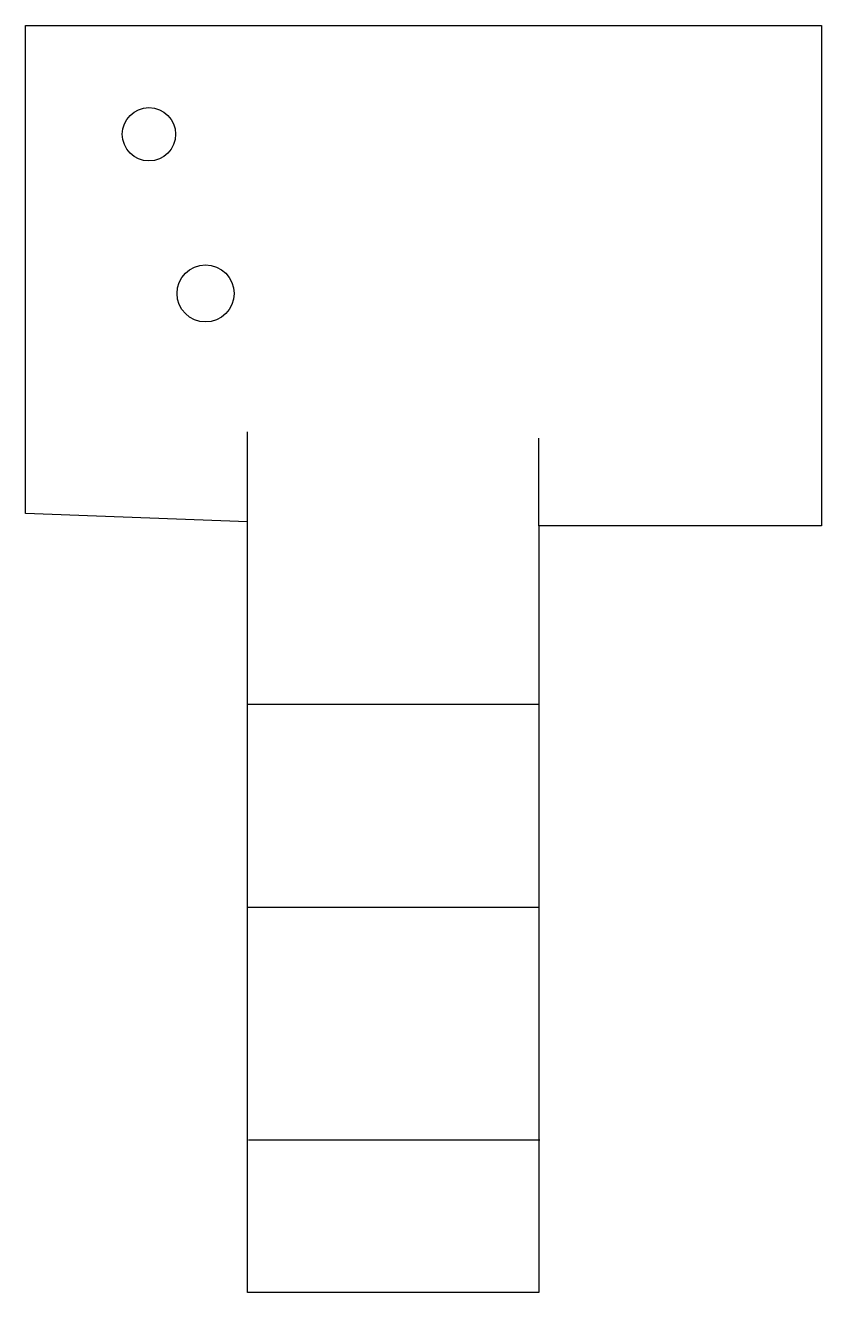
# Model space of a CAD drawing. Header units: inches. Extents: x 3.59 to 8.69, y 0.55 to 8.66.
import ezdxf

# ---------------------------------------------------------------- set-up
doc = ezdxf.new("R2010")
doc.units = ezdxf.units.IN
doc.header["$MEASUREMENT"] = 0
for name, color, linetype in [('body', 4, 'Continuous'), ('cuts', 6, 'Continuous'), ('hinges_down', 1, 'Continuous'), ('hinges_up', 3, 'Continuous'), ('holes', 5, 'Continuous')]:
    doc.layers.add(name, color=color, linetype=linetype)

msp = doc.modelspace()

# ---------------------------------------------------------------- linework, layer by layer
at = {"layer": 'body'}
msp.add_lwpolyline([(3.5936, 5.5323), (3.5936, 8.656), (8.688, 8.656), (8.688, 5.4519), (6.8781, 5.4519), (6.8781, 0.5451), (5.0146, 0.5451), (5.0146, 5.4787), (3.5936, 5.5323)], close=True, dxfattribs=at)
at = {"layer": 'cuts'}
for p, q in [((5.0146, 5.4787), (5.0146, 6.0551)), ((6.8781, 5.4519), (6.8781, 6.0149))]:
    msp.add_line(p, q, dxfattribs=at)
at = {"layer": 'hinges_down'}
msp.add_line((5.0146, 3.0119), (6.8781, 3.0119), dxfattribs=at)
at = {"layer": 'hinges_up'}
for p, q in [((5.0146, 4.3123), (6.8781, 4.3123)), ((5.0213, 1.5238), (6.8848, 1.5238))]:
    msp.add_line(p, q, dxfattribs=at)
at = {"layer": 'holes'}
for centre, radius in [((4.3845, 7.9588), 0.1706), ((4.7465, 6.94), 0.1823)]:
    msp.add_circle(centre, radius, dxfattribs=at)

doc.saveas('drawing.dxf')
